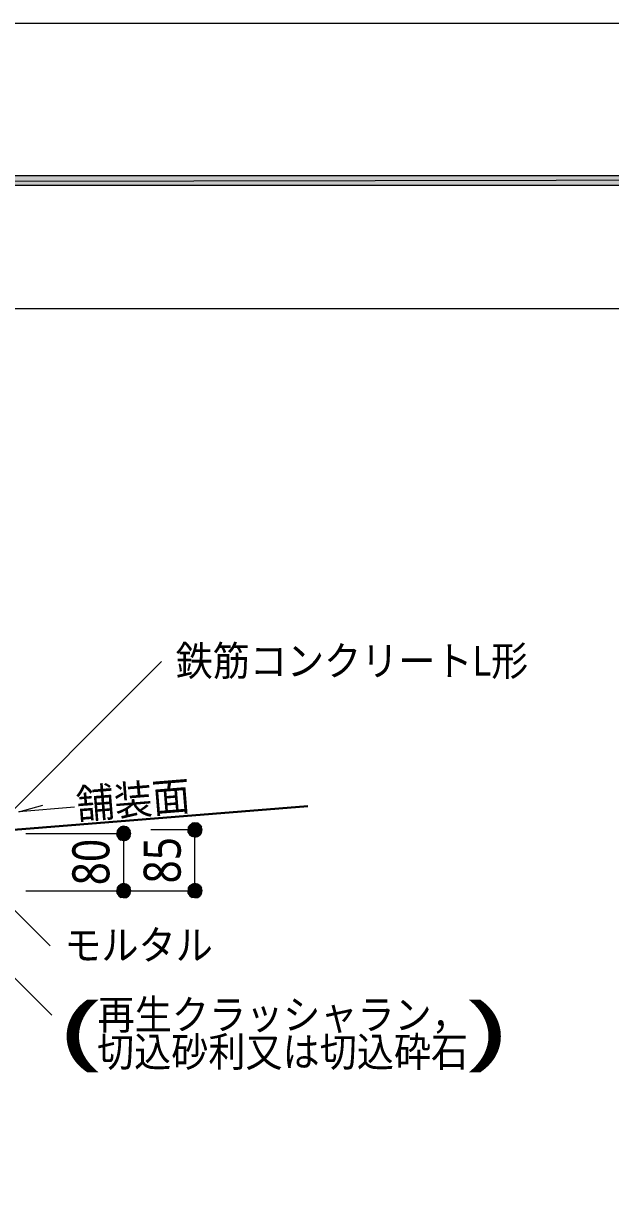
# Model space of a CAD drawing. Header units: millimetres. Extents: x 0 to 420, y 0 to 297.
# Drawn here: x 166.5 to 207.7, y 215.5 to 297 of the extents above; entities that cross this region are included whole.
import ezdxf
from ezdxf.enums import TextEntityAlignment as Align

# ---------------------------------------------------------------- set-up
doc = ezdxf.new("R2010")
doc.units = ezdxf.units.MM
doc.styles.add('kst32b', font='NotoSansJP-Variable.ttf')

msp = doc.modelspace()

# ---------------------------------------------------------------- hatches: boundary and pattern name
h = msp.add_hatch(color=7)
h.paths.add_polyline_path([(394.166, 285.623), (394.166, 286.321), (26.183, 285.623), (394.166, 285.623)])
h.paths.add_polyline_path([(394.166, 286.321), (26.183, 285.623), (26.183, 286.321), (394.166, 286.321)])
h = msp.add_hatch(color=7)
h.paths.add_polyline_path([(173.101, 240.432), (173.059, 240.242), (173.546, 240.242), (173.101, 240.432)])
h.paths.add_polyline_path([(173.059, 240.242), (173.546, 240.242), (173.101, 240.051), (173.059, 240.242)])
h.paths.add_polyline_path([(173.546, 240.242), (173.101, 240.051), (173.207, 239.882), (173.546, 240.242)])
h = msp.add_hatch(color=7)
h.paths.add_polyline_path([(173.546, 240.75), (173.355, 240.707), (173.546, 240.242), (173.546, 240.75)])
h.paths.add_polyline_path([(173.355, 240.707), (173.546, 240.242), (173.207, 240.601), (173.355, 240.707)])
h.paths.add_polyline_path([(173.546, 240.242), (173.207, 240.601), (173.101, 240.432), (173.546, 240.242)])
for points in [[(173.736, 240.707), (173.546, 240.75), (173.546, 240.242), (173.736, 240.707)], [(178.731, 240.961), (178.541, 240.982), (178.541, 240.496), (178.731, 240.961)], [(173.736, 236.707), (173.546, 236.749), (173.546, 236.241), (173.736, 236.707)], [(178.731, 236.707), (178.541, 236.749), (178.541, 236.241), (178.731, 236.707)]]:
    msp.add_hatch(color=7).paths.add_polyline_path(points)
h = msp.add_hatch(color=7)
h.paths.add_polyline_path([(174.054, 240.242), (174.011, 240.432), (173.546, 240.242), (174.054, 240.242)])
h.paths.add_polyline_path([(174.011, 240.432), (173.546, 240.242), (173.905, 240.601), (174.011, 240.432)])
h.paths.add_polyline_path([(173.546, 240.242), (173.905, 240.601), (173.736, 240.707), (173.546, 240.242)])
h = msp.add_hatch(color=7)
h.paths.add_polyline_path([(178.075, 240.686), (178.054, 240.496), (178.541, 240.496), (178.075, 240.686)])
h.paths.add_polyline_path([(178.054, 240.496), (178.541, 240.496), (178.075, 240.305), (178.054, 240.496)])
h.paths.add_polyline_path([(178.541, 240.496), (178.075, 240.305), (178.181, 240.136), (178.541, 240.496)])
h = msp.add_hatch(color=7)
h.paths.add_polyline_path([(178.541, 240.982), (178.35, 240.961), (178.541, 240.496), (178.541, 240.982)])
h.paths.add_polyline_path([(178.35, 240.961), (178.541, 240.496), (178.181, 240.834), (178.35, 240.961)])
h.paths.add_polyline_path([(178.541, 240.496), (178.181, 240.834), (178.075, 240.686), (178.541, 240.496)])
h = msp.add_hatch(color=7)
h.paths.add_polyline_path([(178.181, 240.136), (178.35, 240.03), (178.541, 240.496), (178.181, 240.136)])
h.paths.add_polyline_path([(178.35, 240.03), (178.541, 240.496), (178.541, 239.988), (178.35, 240.03)])
h.paths.add_polyline_path([(178.541, 240.496), (178.541, 239.988), (178.731, 240.03), (178.541, 240.496)])
h = msp.add_hatch(color=7)
h.paths.add_polyline_path([(179.049, 240.496), (179.007, 240.686), (178.541, 240.496), (179.049, 240.496)])
h.paths.add_polyline_path([(179.007, 240.686), (178.541, 240.496), (178.901, 240.834), (179.007, 240.686)])
h.paths.add_polyline_path([(178.541, 240.496), (178.901, 240.834), (178.731, 240.961), (178.541, 240.496)])
h = msp.add_hatch(color=7)
h.paths.add_polyline_path([(178.731, 240.03), (178.901, 240.136), (178.541, 240.496), (178.731, 240.03)])
h.paths.add_polyline_path([(178.901, 240.136), (178.541, 240.496), (179.007, 240.305), (178.901, 240.136)])
h.paths.add_polyline_path([(178.541, 240.496), (179.007, 240.305), (179.049, 240.496), (178.541, 240.496)])
h = msp.add_hatch(color=7)
h.paths.add_polyline_path([(173.207, 239.882), (173.355, 239.776), (173.546, 240.242), (173.207, 239.882)])
h.paths.add_polyline_path([(173.355, 239.776), (173.546, 240.242), (173.546, 239.734), (173.355, 239.776)])
h.paths.add_polyline_path([(173.546, 240.242), (173.546, 239.734), (173.736, 239.776), (173.546, 240.242)])
h = msp.add_hatch(color=7)
h.paths.add_polyline_path([(173.736, 239.776), (173.905, 239.882), (173.546, 240.242), (173.736, 239.776)])
h.paths.add_polyline_path([(173.905, 239.882), (173.546, 240.242), (174.011, 240.051), (173.905, 239.882)])
h.paths.add_polyline_path([(173.546, 240.242), (174.011, 240.051), (174.054, 240.242), (173.546, 240.242)])
h = msp.add_hatch(color=7)
h.paths.add_polyline_path([(173.101, 236.432), (173.059, 236.241), (173.546, 236.241), (173.101, 236.432)])
h.paths.add_polyline_path([(173.059, 236.241), (173.546, 236.241), (173.101, 236.051), (173.059, 236.241)])
h.paths.add_polyline_path([(173.546, 236.241), (173.101, 236.051), (173.207, 235.881), (173.546, 236.241)])
h = msp.add_hatch(color=7)
h.paths.add_polyline_path([(173.546, 236.749), (173.355, 236.707), (173.546, 236.241), (173.546, 236.749)])
h.paths.add_polyline_path([(173.355, 236.707), (173.546, 236.241), (173.207, 236.601), (173.355, 236.707)])
h.paths.add_polyline_path([(173.546, 236.241), (173.207, 236.601), (173.101, 236.432), (173.546, 236.241)])
h = msp.add_hatch(color=7)
h.paths.add_polyline_path([(173.207, 235.881), (173.355, 235.775), (173.546, 236.241), (173.207, 235.881)])
h.paths.add_polyline_path([(173.355, 235.775), (173.546, 236.241), (173.546, 235.733), (173.355, 235.775)])
h.paths.add_polyline_path([(173.546, 236.241), (173.546, 235.733), (173.736, 235.775), (173.546, 236.241)])
h = msp.add_hatch(color=7)
h.paths.add_polyline_path([(174.054, 236.241), (174.011, 236.432), (173.546, 236.241), (174.054, 236.241)])
h.paths.add_polyline_path([(174.011, 236.432), (173.546, 236.241), (173.905, 236.601), (174.011, 236.432)])
h.paths.add_polyline_path([(173.546, 236.241), (173.905, 236.601), (173.736, 236.707), (173.546, 236.241)])
h = msp.add_hatch(color=7)
h.paths.add_polyline_path([(173.736, 235.775), (173.905, 235.881), (173.546, 236.241), (173.736, 235.775)])
h.paths.add_polyline_path([(173.905, 235.881), (173.546, 236.241), (174.011, 236.051), (173.905, 235.881)])
h.paths.add_polyline_path([(173.546, 236.241), (174.011, 236.051), (174.054, 236.241), (173.546, 236.241)])
h = msp.add_hatch(color=7)
h.paths.add_polyline_path([(178.075, 236.432), (178.054, 236.241), (178.541, 236.241), (178.075, 236.432)])
h.paths.add_polyline_path([(178.054, 236.241), (178.541, 236.241), (178.075, 236.051), (178.054, 236.241)])
h.paths.add_polyline_path([(178.541, 236.241), (178.075, 236.051), (178.181, 235.881), (178.541, 236.241)])
h = msp.add_hatch(color=7)
h.paths.add_polyline_path([(178.541, 236.749), (178.35, 236.707), (178.541, 236.241), (178.541, 236.749)])
h.paths.add_polyline_path([(178.35, 236.707), (178.541, 236.241), (178.181, 236.601), (178.35, 236.707)])
h.paths.add_polyline_path([(178.541, 236.241), (178.181, 236.601), (178.075, 236.432), (178.541, 236.241)])
h = msp.add_hatch(color=7)
h.paths.add_polyline_path([(178.181, 235.881), (178.35, 235.775), (178.541, 236.241), (178.181, 235.881)])
h.paths.add_polyline_path([(178.35, 235.775), (178.541, 236.241), (178.541, 235.733), (178.35, 235.775)])
h.paths.add_polyline_path([(178.541, 236.241), (178.541, 235.733), (178.731, 235.775), (178.541, 236.241)])
h = msp.add_hatch(color=7)
h.paths.add_polyline_path([(179.049, 236.241), (179.007, 236.432), (178.541, 236.241), (179.049, 236.241)])
h.paths.add_polyline_path([(179.007, 236.432), (178.541, 236.241), (178.901, 236.601), (179.007, 236.432)])
h.paths.add_polyline_path([(178.541, 236.241), (178.901, 236.601), (178.731, 236.707), (178.541, 236.241)])
h = msp.add_hatch(color=7)
h.paths.add_polyline_path([(178.731, 235.775), (178.901, 235.881), (178.541, 236.241), (178.731, 235.775)])
h.paths.add_polyline_path([(178.901, 235.881), (178.541, 236.241), (179.007, 236.051), (178.901, 235.881)])
h.paths.add_polyline_path([(178.541, 236.241), (179.007, 236.051), (179.049, 236.241), (178.541, 236.241)])

# ---------------------------------------------------------------- linework, layer by layer
at = {"lineweight": 13}
msp.add_lwpolyline([(0.191, 0), (0.191, 296.968), (420.158, 296.968), (420.158, 0)], close=True, dxfattribs=at)
at = {"lineweight": 0}
for points in [[(394.166, 285.623), (394.166, 286.321), (26.183, 285.623)], [(394.166, 286.321), (26.183, 285.623), (26.183, 286.321)], [(173.101, 240.432), (173.059, 240.242), (173.546, 240.242)], [(173.546, 240.242), (173.207, 240.601), (173.101, 240.432)], [(173.355, 240.707), (173.546, 240.242), (173.207, 240.601)], [(173.546, 240.75), (173.355, 240.707), (173.546, 240.242)], [(173.736, 240.707), (173.546, 240.75), (173.546, 240.242)], [(173.546, 240.242), (173.905, 240.601), (173.736, 240.707)], [(174.011, 240.432), (173.546, 240.242), (173.905, 240.601)], [(174.054, 240.242), (174.011, 240.432), (173.546, 240.242)], [(178.075, 240.686), (178.054, 240.496), (178.541, 240.496)], [(178.054, 240.496), (178.541, 240.496), (178.075, 240.305)], [(178.541, 240.496), (178.181, 240.834), (178.075, 240.686)], [(178.541, 240.496), (178.075, 240.305), (178.181, 240.136)], [(178.35, 240.961), (178.541, 240.496), (178.181, 240.834)], [(178.181, 240.136), (178.35, 240.03), (178.541, 240.496)], [(178.541, 240.982), (178.35, 240.961), (178.541, 240.496)], [(178.35, 240.03), (178.541, 240.496), (178.541, 239.988)], [(178.731, 240.961), (178.541, 240.982), (178.541, 240.496)], [(178.541, 240.496), (178.901, 240.834), (178.731, 240.961)], [(179.007, 240.686), (178.541, 240.496), (178.901, 240.834)], [(179.049, 240.496), (179.007, 240.686), (178.541, 240.496)], [(178.541, 240.496), (178.541, 239.988), (178.731, 240.03)], [(178.731, 240.03), (178.901, 240.136), (178.541, 240.496)], [(178.901, 240.136), (178.541, 240.496), (179.007, 240.305)], [(178.541, 240.496), (179.007, 240.305), (179.049, 240.496)], [(173.059, 240.242), (173.546, 240.242), (173.101, 240.051)], [(173.546, 240.242), (173.101, 240.051), (173.207, 239.882)], [(173.207, 239.882), (173.355, 239.776), (173.546, 240.242)], [(173.355, 239.776), (173.546, 240.242), (173.546, 239.734)], [(173.546, 240.242), (173.546, 239.734), (173.736, 239.776)], [(173.736, 239.776), (173.905, 239.882), (173.546, 240.242)], [(173.905, 239.882), (173.546, 240.242), (174.011, 240.051)], [(173.546, 240.242), (174.011, 240.051), (174.054, 240.242)], [(173.101, 236.432), (173.059, 236.241), (173.546, 236.241)], [(173.059, 236.241), (173.546, 236.241), (173.101, 236.051)], [(173.546, 236.241), (173.207, 236.601), (173.101, 236.432)], [(173.546, 236.241), (173.101, 236.051), (173.207, 235.881)], [(173.355, 236.707), (173.546, 236.241), (173.207, 236.601)], [(173.207, 235.881), (173.355, 235.775), (173.546, 236.241)], [(173.546, 236.749), (173.355, 236.707), (173.546, 236.241)], [(173.355, 235.775), (173.546, 236.241), (173.546, 235.733)], [(173.736, 236.707), (173.546, 236.749), (173.546, 236.241)], [(173.546, 236.241), (173.905, 236.601), (173.736, 236.707)], [(174.011, 236.432), (173.546, 236.241), (173.905, 236.601)], [(174.054, 236.241), (174.011, 236.432), (173.546, 236.241)], [(173.546, 236.241), (173.546, 235.733), (173.736, 235.775)], [(173.736, 235.775), (173.905, 235.881), (173.546, 236.241)], [(173.905, 235.881), (173.546, 236.241), (174.011, 236.051)], [(173.546, 236.241), (174.011, 236.051), (174.054, 236.241)], [(178.075, 236.432), (178.054, 236.241), (178.541, 236.241)], [(178.054, 236.241), (178.541, 236.241), (178.075, 236.051)], [(178.541, 236.241), (178.181, 236.601), (178.075, 236.432)], [(178.541, 236.241), (178.075, 236.051), (178.181, 235.881)], [(178.35, 236.707), (178.541, 236.241), (178.181, 236.601)], [(178.181, 235.881), (178.35, 235.775), (178.541, 236.241)], [(178.541, 236.749), (178.35, 236.707), (178.541, 236.241)], [(178.35, 235.775), (178.541, 236.241), (178.541, 235.733)], [(178.731, 236.707), (178.541, 236.749), (178.541, 236.241)], [(178.541, 236.241), (178.901, 236.601), (178.731, 236.707)], [(179.007, 236.432), (178.541, 236.241), (178.901, 236.601)], [(179.049, 236.241), (179.007, 236.432), (178.541, 236.241)], [(178.541, 236.241), (178.541, 235.733), (178.731, 235.775)], [(178.731, 235.775), (178.901, 235.881), (178.541, 236.241)], [(178.901, 235.881), (178.541, 236.241), (179.007, 236.051)], [(178.541, 236.241), (179.007, 236.051), (179.049, 236.241)]]:
    msp.add_lwpolyline(points, close=True, dxfattribs=at)
at = {"lineweight": 13}
for points in [[(394.166, 276.987), (26.183, 276.987)], [(163.237, 239.331), (176.191, 252.285)], [(170.095, 242.083), (166.201, 241.766), (167.894, 242.231)], [(178.541, 236.241), (178.541, 240.496), (175.451, 240.496)], [(166.687, 240.242), (173.546, 240.242)], [(173.546, 240.242), (173.546, 236.241)], [(166.687, 236.241), (178.541, 236.241)], [(165.121, 235.67), (168.402, 232.389)], [(164.994, 231.055), (168.529, 227.521)]]:
    msp.add_lwpolyline(points, dxfattribs=at)
at = {"lineweight": 30}
msp.add_lwpolyline([(186.436, 242.147), (165.841, 240.496)], dxfattribs=at)

# ---------------------------------------------------------------- texts
at = {"style": 'kst32b'}
for s, height, p, p2 in [('鉄筋コンクリートL形', 2.0791, (177.186, 251.291), (201.876, 251.291)), ('舗装面', 2.0791, (170.307, 241.237), (178.28, 241.886)), ('80', 2.5989, (172.551, 236.622), (172.551, 239.871)), ('85', 2.5989, (177.546, 236.749), (177.546, 239.998)), ('モルタル', 2.0791, (169.397, 231.394), (179.792, 231.394)), ('再生クラッシャラン，', 2.0791, (171.725, 226.526), (197.714, 226.526)), ('(          )', 4.15825, (169.164, 224.451), (200.351, 224.451)), ('切込砂利又は切込砕石', 2.0791, (171.683, 223.922), (197.672, 223.922))]:
    msp.add_text(s, height=height, dxfattribs=at).set_placement(p, p2, align=Align.FIT)

doc.saveas('drawing.dxf')
